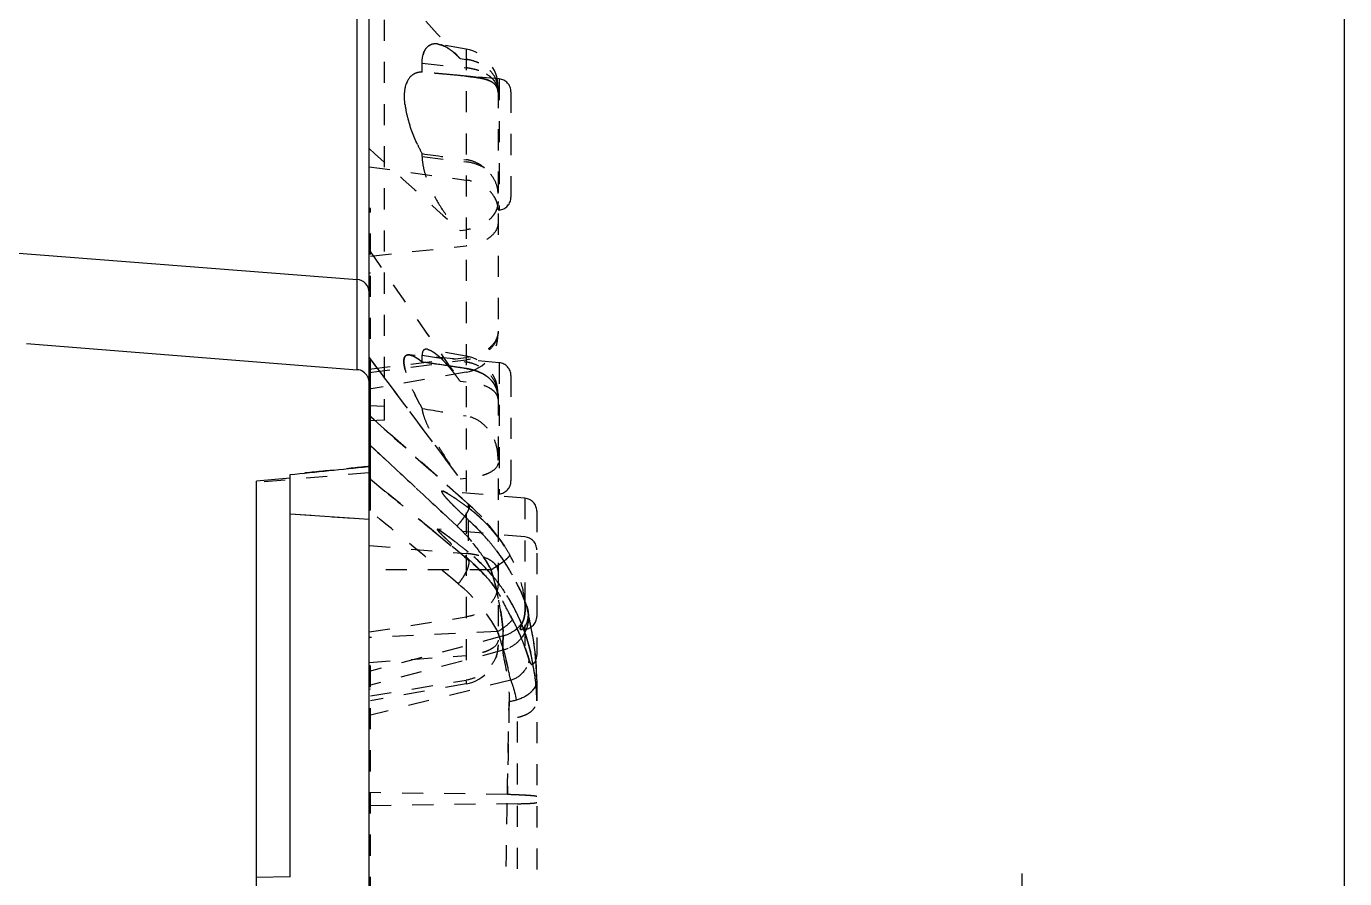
# Model space of a CAD drawing. Header units: millimetres. Extents: x 1937 to 4271, y -9032 to 1737.
# Drawn here: x 3040.4 to 3142.6, y -2561.4 to -2495.3 of the extents above; entities that cross this region are included whole.
import ezdxf

# ---------------------------------------------------------------- set-up
doc = ezdxf.new("R2010")
doc.units = ezdxf.units.MM
doc.header["$LTSCALE"] = 16.335
doc.linetypes.add('CENTER', pattern=[0.6, 0.375, -0.075, 0.075, -0.075])
doc.linetypes.add('HIDDEN', pattern=[0.2, 0.1, -0.1])
doc.layers.get('0').update_dxf_attribs({"linetype": 'CONTINUOUS'})
doc.layers.add('DEFAULT_2', color=8, linetype='HIDDEN')

msp = doc.modelspace()

# ---------------------------------------------------------------- linework, layer by layer
at = {"color": 7, "linetype": 'Continuous'}
for p, q in [((3142.581, -2631.503), (3142.581, -2201.503)), ((3066.939, -2572.663), (3066.939, -2272.794)), ((3066.013, -2521.959), (3066.013, -2281.056)), ((3039.105, -2512.877), (3066.013, -2514.97)), ((3040.365, -2519.941), (3066.013, -2521.959)), ((3067.039, -2522.842), (3066.939, -2522.842)), ((3067.039, -2532.842), (3067.039, -2522.842)), ((3060.809, -2530.364), (3058.196, -2530.599)), ((3058.196, -2568.336), (3058.196, -2530.599)), ((3060.809, -2561.267), (3060.809, -2530.088)), ((3067.039, -2532.842), (3066.939, -2532.842)), ((3060.809, -2533.134), (3066.939, -2533.546)), ((3060.809, -2561.267), (3058.196, -2561.312))]:
    msp.add_line(p, q, dxfattribs=at)
at = {"color": 1, "linetype": 'CENTER', "ltscale": 0.310989}
msp.add_line((3117.581, -2572.003), (3117.581, -2561.003), dxfattribs=at)
at = {"color": 7, "linetype": 'Continuous'}
for centre, radius, start, end in [((3065.934, -2522.961), 1.005, 28.5, 85.5), ((2802.009, 5.795), 2549.054, 275.827142, 275.963582)]:
    msp.add_arc(centre, radius, start, end, dxfattribs=at)
msp.add_open_spline([(3066.939, -2515.96), (3066.939, -2515.719), (3066.744, -2515.215), (3066.256, -2514.989), (3066.013, -2514.97)], degree=3, knots=[0, 0, 0, 0, 0.4980187, 1, 1, 1, 1], dxfattribs=at)
at = {"layer": 'DEFAULT_2', "color": 8, "linetype": 'HIDDEN'}
for p, q in [((3068.145, -2525.87), (3068.145, -2277.175)), ((3074.46, -2497.108), (3072.297, -2496.726)), ((3074.46, -2497.108), (3074.46, -2546.308)), ((3071.05, -2498.903), (3071.05, -2498.201)), ((3071.05, -2498.201), (3074.46, -2498.564)), ((3073.988, -2497.844), (3074.46, -2497.909)), ((3077.026, -2499.424), (3071.05, -2498.903)), ((3076.939, -2500.063), (3076.939, -2519.2)), ((3077.026, -2499.424), (3077.026, -2509.583)), ((3077.939, -2500.421), (3077.939, -2508.586)), ((3071.05, -2505.439), (3071.05, -2505.214)), ((3066.939, -2506.227), (3074.46, -2507.264)), ((3071.05, -2505.439), (3074.46, -2505.855)), ((3067.039, -2509.473), (3066.939, -2509.473)), ((3067.039, -2522.842), (3067.039, -2509.473)), ((3077.026, -2509.583), (3076.939, -2509.591)), ((3073.988, -2511.173), (3074.46, -2511.112)), ((3067.039, -2513.158), (3074.46, -2512.365)), ((3067.039, -2514.473), (3066.939, -2514.473)), ((3067.039, -2519.473), (3066.939, -2519.473)), ((3074.46, -2520.91), (3071.458, -2520.381)), ((3066.939, -2521.921), (3074.46, -2521.008)), ((3066.939, -2521.021), (3067.496, -2521.765)), ((3066.939, -2522.182), (3074.46, -2521.2)), ((3077.026, -2521.424), (3070.038, -2520.812)), ((3071.05, -2521.37), (3071.05, -2520.84)), ((3071.05, -2520.84), (3074.46, -2521.366)), ((3072.747, -2521.616), (3072.18, -2521.533)), ((3073.065, -2521.663), (3072.747, -2521.616)), ((3077.026, -2521.424), (3077.026, -2531.583)), ((3074.46, -2522.154), (3066.939, -2523.481)), ((3067.496, -2521.765), (3067.812, -2522.187)), ((3067.812, -2522.187), (3068.119, -2522.597)), ((3074.32, -2521.85), (3074.46, -2521.871)), ((3077.939, -2522.421), (3077.939, -2530.586)), ((3073.988, -2522.853), (3074.46, -2522.891)), ((3066.939, -2524.727), (3068.145, -2524.791)), ((3076.939, -2523.868), (3076.939, -2543.354)), ((3074.674, -2532.401), (3066.939, -2525.488)), ((3066.939, -2525.505), (3067.039, -2525.594)), ((3067.039, -2525.594), (3068.1, -2526.543)), ((3068.145, -2525.87), (3066.939, -2525.933)), ((3067.039, -2527.845), (3066.939, -2527.752)), ((3067.039, -2527.842), (3066.939, -2527.842)), ((3067.788, -2528.539), (3067.039, -2527.845)), ((3068.237, -2528.955), (3067.788, -2528.539)), ((3064.227, -2529.737), (3063.556, -2529.806)), ((3066.939, -2529.455), (3066.846, -2529.465)), ((3066.847, -2529.465), (3066.939, -2529.455)), ((3066.939, -2529.953), (3058.196, -2530.718)), ((3066.939, -2530.356), (3067.039, -2530.439)), ((3067.039, -2530.439), (3068.159, -2531.364)), ((3073.988, -2530.414), (3074.46, -2530.381)), ((3068.159, -2531.364), (3068.219, -2531.413)), ((3079.026, -2531.924), (3072.614, -2531.363)), ((3077.026, -2531.583), (3076.939, -2531.591)), ((3079.026, -2531.924), (3079.026, -2543.49)), ((3073.063, -2533.439), (3071.787, -2532.249)), ((3074.628, -2532.377), (3074.674, -2532.401)), ((3074.628, -2532.377), (3074.628, -2532.663)), ((3079.939, -2532.921), (3079.939, -2544.086)), ((3060.809, -2533.134), (3066.939, -2533.546)), ((3073.755, -2534.084), (3073.063, -2533.439)), ((3074.628, -2533.587), (3074.628, -2536.1)), ((3071.888, -2534.441), (3072.039, -2534.565)), ((3072.039, -2534.565), (3074.334, -2536.457)), ((3079.026, -2534.924), (3072.233, -2534.329)), ((3066.939, -2535.597), (3074.46, -2536.208)), ((3077.155, -2535.224), (3077.442, -2535.642)), ((3074.334, -2536.457), (3074.628, -2536.7)), ((3074.628, -2536.625), (3074.628, -2536.7)), ((3076.391, -2537.465), (3066.939, -2537.465)), ((3066.939, -2542.288), (3074.46, -2541.125)), ((3079.156, -2540.254), (3079.159, -2540.293)), ((3079.159, -2540.293), (3079.291, -2540.928)), ((3079.279, -2540.94), (3079.383, -2541.414)), ((3079.291, -2540.928), (3079.281, -2540.812)), ((3079.287, -2540.887), (3079.291, -2540.929)), ((3079.288, -2540.897), (3079.288, -2540.897)), ((3079.288, -2540.897), (3079.291, -2540.931)), ((3079.292, -2540.918), (3079.288, -2540.897)), ((3079.497, -2541.93), (3079.326, -2541.099)), ((3079.026, -2542.083), (3078.726, -2542.11)), ((3079.609, -2542.517), (3079.484, -2541.867)), ((3076.911, -2542.257), (3066.939, -2542.721)), ((3077.342, -2542.599), (3066.939, -2545.344)), ((3079.726, -2543.224), (3079.596, -2542.444)), ((3077.302, -2543.71), (3066.939, -2546.444)), ((3066.939, -2544.648), (3074.46, -2544.114)), ((3067.039, -2544.89), (3066.939, -2544.909)), ((3067.039, -2631.503), (3067.039, -2544.89)), ((3079.633, -2544.804), (3079.627, -2544.813)), ((3077.916, -2546.027), (3066.939, -2548.757)), ((3067.039, -2547.237), (3074.46, -2546.028)), ((3079.939, -2546.001), (3079.939, -2601.364)), ((3067.039, -2546.732), (3066.939, -2546.753)), ((3074.46, -2546.308), (3067.039, -2547.617)), ((3078.457, -2586.791), (3078.457, -2548.896)), ((3077.659, -2554.891), (3066.939, -2554.741)), ((3078.457, -2555.603), (3066.939, -2555.764))]:
    msp.add_line(p, q, dxfattribs=at)
for points in [[(3077.151, -2535.206), (3075.669, -2533.372), (3074.674, -2532.401)], [(3077.442, -2535.642), (3077.099, -2535.132), (3075.607, -2533.307)], [(3079.333, -2541.135), (3079.295, -2540.936), (3079.291, -2540.91)], [(3079.909, -2544.975), (3079.832, -2544.046), (3079.714, -2543.143)], [(3079.939, -2546.001), (3079.904, -2544.884), (3079.822, -2543.959)]]:
    msp.add_lwpolyline(points, dxfattribs=at)
for centre, radius, start, end in [((6599.173, 731.901), 4781.023, 222.370452, 222.495652), ((6599.153, 731.882), 4780.995, 222.370449, 222.49565), ((3071.572, -2499.379), 2.768, 59.2658, 63.3234), ((3073.939, -2500.062), 3, 0, 80), ((3070.74, -2500.612), 4.257, 50.19166, 52.75388), ((3069.485, -2501.968), 6.106, 42.48223, 44.14854), ((3051.382, -2734.365), 236.283, 84.39481, 84.99821), ((3051.647, -2731.408), 233.313, 84.81137, 84.99976), ((3051.254, -2735.706), 237.629, 84.39584, 84.81085), ((3073.96, -2503.261), 4.724, 82.20488, 83.92448), ((3073.961, -2508.002), 8.791, 80.8735, 81.63318), ((3076.086, -2500.443), 0.848, 25.26388, 37.96855), ((3076.059, -2500.454), 0.877, 15.44013, 25.20905), ((3076.939, -2500.42), 1, 0, 85), ((5291.14, -41.957), 3318.553, 227.914999, 228.078777), ((3084.21, -2498.125), 14.948, 205.25884, 208.31127), ((3107.934, -2248.701), 259.152, 261.81751, 262.57854), ((3074.853, -2509.659), 2.101, 24.99121, 32.32192), ((3076.939, -2508.587), 1, 275, 0), ((7653.138, 659.745), 5576.517, 214.672949, 214.800055), ((7653.111, 659.727), 5576.485, 214.672945, 214.800053), ((3073.939, -2519.2), 3, 280, 0), ((3071.343, -2521.03), 0.659, 75.95131, 79.95256), ((6770.52, 251), 4626.08, 216.813777, 216.95923), ((3068.26, -2524.68), 4.328, 53.25365, 54.24068), ((3067.667, -2525.461), 5.309, 50.4131, 52.80761), ((3013.894, -2922.418), 405.1, 81.60102, 81.88901), ((3014.289, -2919.673), 402.327, 81.72684, 81.88952), ((3068.18, -2525.617), 6.277, 45.76644, 48.06813), ((3065.758, -2527.997), 9.673, 41.61024, 43.16101), ((3065.034, -2528.645), 10.645, 41.02437, 41.62596), ((3064.142, -2529.415), 11.823, 39.11863, 41.00273), ((3012.631, -2930.996), 413.77, 81.40621, 81.60154), ((3012.673, -2930.715), 413.486, 81.42575, 81.60159), ((3073.939, -2523.864), 3, 0, 80), ((3073.951, -2524.664), 3.337, 78.58257, 81.21996), ((3076.939, -2522.42), 1, 0, 85), ((3065.934, -2522.961), 1.005, 360, 28.5), ((6901.363, 349.288), 4789.727, 216.840722, 216.957657), ((3063.033, -2530.322), 13.256, 38.09353, 39.13599), ((3062.078, -2531.069), 14.469, 36.64941, 38.09909), ((3060.922, -2531.928), 15.909, 34.78202, 36.64692), ((3073.73, -2526.711), 4.895, 78.5286, 81.4168), ((3074.086, -2525.459), 3.591, 66.4558, 71.01938), ((3074.934, -2524.136), 2.003, 27.74505, 39.42277), ((3074.962, -2524.119), 1.971, 18.45376, 27.67406), ((3074.679, -2524.179), 2.26, 359.96684, 8.04913), ((3074.672, -2523.954), 2.268, 0.00194, 2.18532), ((3159.6, -2016.173), 516.436, 260.12704, 260.51084), ((1999.278, -3684.784), 1574.361, 47.059847, 47.236073), ((3076.939, -2530.587), 1, 275, 0), ((3062.833, -2547.659), 19.067, 55.13754, 55.93798), ((3078.939, -2532.92), 1, 0, 85), ((3046.517, -2570.319), 46.992, 53.2573, 53.40905), ((3046.53, -2570.302), 46.97, 53.2573, 53.40888), ((3064.148, -2544.222), 15.816, 34.67459, 48.49802), ((3067.468, -2542.23), 11.949, 44.5313, 53.18719), ((3106.652, -2498.772), 47.303, 226.43246, 226.58864), ((3114.593, -2490.341), 58.885, 226.61357, 227.25875), ((3062.063, -2547.213), 18.535, 40.25328, 47.31991), ((3067.06, -2542.624), 12.517, 37.79993, 44.50661), ((3064.209, -2544.314), 13.992, 43.43411, 46.97971), ((3064.171, -2544.205), 15.788, 34.67339, 35.99256), ((3066.985, -2542.684), 12.613, 36.26186, 37.80694), ((3078.939, -2535.92), 1, 0, 85), ((3044.651, -2572.714), 47.314, 52.34038, 52.79492), ((3062.724, -2546.64), 17.661, 36.78893, 40.21633), ((3164.39, -2434.772), 135.761, 228.45628, 228.61055), ((3073.964, -2542.32), 6.132, 83.93996, 85.35731), ((3073.977, -2542.197), 6.008, 81.96823, 83.94389), ((3066.228, -2546.599), 13.447, 41.91352, 51.33704), ((3066.25, -2546.576), 13.414, 40.27069, 51.35072), ((3063.645, -2549.09), 16.614, 44.75142, 48.61689), ((3063.689, -2549.041), 16.548, 40.93917, 48.61876), ((3065.265, -2548.023), 14.693, 41.96493, 50.41092), ((3065.035, -2543.661), 12.937, 28.61626, 32.40753), ((3062.823, -2546.566), 17.537, 36.27118, 36.78806), ((3063.148, -2546.332), 17.136, 33.27608, 36.28258), ((3063.273, -2546.243), 16.983, 29.44348, 33.25572), ((3065.283, -2548.003), 14.666, 41.95761, 46.22393), ((3063.819, -2548.918), 16.369, 40.91233, 44.75255), ((3066.167, -2546.652), 13.527, 40.28997, 41.91098), ((3070.032, -2526.572), 12.614, 300.27541, 302.18993), ((3058.176, -2543.236), 19.107, 16.80459, 17.57715), ((3057.543, -2543.427), 19.769, 15.78555, 16.80379), ((3066.014, -2546.782), 13.727, 33.20451, 40.28916), ((3056.45, -2543.733), 20.904, 14.15728, 15.77805), ((3071.056, -2528.198), 10.693, 302.18794, 303.40573), ((3063.938, -2545.874), 16.223, 21.5523, 29.4653), ((3065.819, -2548.316), 12.639, 28.64189, 50.52374), ((3069.368, -2543.767), 8.815, 31.3199, 34.63183), ((3054.364, -2544.25), 23.052, 11.66631, 14.13616), ((3065.962, -2546.823), 13.795, 37.1083, 37.63191), ((3067.934, -2544.655), 10.502, 30.93795, 31.39225), ((3053.434, -2544.446), 24.003, 11.42813, 11.67523), ((3053.513, -2544.446), 23.925, 7.21817, 11.4657), ((3065.637, -2547.021), 14.174, 25.60191, 33.14804), ((3065.732, -2546.971), 14.067, 24.53402, 33.17889), ((3062.662, -2546.367), 17.59, 20.3353, 21.51848), ((3062.696, -2546.354), 17.554, 20.33414, 21.51969), ((3065.477, -2547.088), 14.348, 24.08028, 24.53624), ((3075.713, -2540.479), 3.324, 352.85952, 355.31782), ((3078.939, -2541.087), 1, 275, 0), ((3076.656, -2541.14), 2.643, 7.09472, 18.69106), ((3077.52, -2540.972), 1.767, 348.55905, 355.10467), ((3077.305, -2540.972), 1.983, 4.63591, 8.31448), ((3076.629, -2541.144), 2.67, 4.64594, 7.11585), ((3077.368, -2540.967), 1.92, 1.08064, 4.63369), ((3077.441, -2540.966), 1.847, 355.11522, 1.44988), ((3076.66, -2541.142), 2.639, 355.16505, 4.63975), ((3063.08, -2549.394), 17.009, 28.04267, 28.32945), ((3063.1, -2549.387), 16.988, 24.91065, 28.05109), ((3076.712, -2540.153), 2.525, 306.57651, 324.35317), ((3065.124, -2547.243), 14.733, 21.05045, 24.06967), ((3065.189, -2547.218), 14.664, 20.62996, 24.07575), ((3076.748, -2540.177), 2.482, 324.36271, 328.67023), ((3078.592, -2541.707), 0.43, 300.68362, 304.32563), ((3065.443, -2547.124), 14.392, 19.30499, 20.63366), ((3035.091, -2551.102), 45.34, 11.73777, 12.33767), ((3051.052, -2547.766), 29.034, 10.61383, 11.70115), ((3053.89, -2550.186), 24.349, 18.77905, 19.00474), ((3052.545, -2550.638), 25.767, 16.13398, 18.76647), ((3063.848, -2549.038), 16.162, 23.87898, 24.90679), ((3076.67, -2541.144), 2.628, 331.46338, 333.39776), ((3065.507, -2547.097), 14.323, 16.41634, 19.28827), ((3065.434, -2547.119), 14.399, 15.46572, 16.41996), ((3073.939, -2543.354), 3, 280, 0), ((3065.489, -2547.103), 14.342, 13.72425, 15.46403), ((3065.941, -2546.996), 13.878, 12.47731, 13.73701), ((3066.841, -2546.799), 12.957, 11.33153, 12.4828), ((3078.939, -2544.087), 1, 313.67939, 0), ((3077.557, -2544.148), 1.828, 343.38162, 349.44807), ((3069.572, -2546.264), 10.174, 9.9123, 11.4013), ((3073.112, -2545.648), 6.58, 8.83771, 9.9401), ((3067.629, -2547.49), 12.301, 9.62283, 12.61363), ((3067.732, -2547.47), 12.197, 9.83384, 12.62524), ((3067.111, -2547.576), 12.826, 3.66306, 9.83111), ((3067.349, -2547.538), 12.586, 8.49872, 9.62656), ((3066.915, -2547.595), 13.023, 4.91125, 6.58846), ((3066.739, -2547.611), 13.2, 3.43698, 4.91209), ((3066.526, -2547.623), 13.413, 359.98901, 3.70262), ((3066.656, -2547.616), 13.282, 3.07945, 3.43822), ((3066.446, -2547.625), 13.493, 359.99773, 3.07081), ((-3527.483, -2451.302), 6605.955, 358.9398679, 359.1014971), ((-3473.463, -2452.226), 6551.926, 358.9392014, 359.1021635)]:
    msp.add_arc(centre, radius, start, end, dxfattribs=at)
for points, knots in [([(3071.05, -2498.201), (3071.05, -2497.957), (3071.092, -2497.524), (3071.355, -2496.977), (3071.806, -2496.695), (3072.138, -2496.698), (3072.297, -2496.726)], [0, 0, 0, 0, 0.3257798, 0.5754395, 0.7838788, 1, 1, 1, 1]), ([(3072.297, -2496.726), (3072.138, -2496.698), (3071.806, -2496.695), (3071.355, -2496.977), (3071.092, -2497.524), (3071.05, -2497.957), (3071.05, -2498.201)], [0, 0, 0, 0, 0.2161265, 0.4245658, 0.674223, 1, 1, 1, 1]), ([(3072.297, -2496.726), (3072.318, -2496.73), (3072.404, -2496.747), (3072.489, -2496.772), (3072.552, -2496.794)], [0, 0, 0, 0, 0.2424004, 1, 1, 1, 1]), ([(3073.867, -2497.715), (3073.624, -2497.466), (3073.151, -2497.052), (3072.57, -2496.774), (3072.297, -2496.726)], [0, 0, 0, 0, 0.5562475, 1, 1, 1, 1]), ([(3072.552, -2496.794), (3072.574, -2496.801), (3072.663, -2496.834), (3072.751, -2496.874), (3072.815, -2496.906)], [0, 0, 0, 0, 0.2422923, 1, 1, 1, 1]), ([(3072.987, -2497), (3073.015, -2497.016), (3073.128, -2497.086), (3073.236, -2497.162), (3073.316, -2497.223)], [0, 0, 0, 0, 0.241529, 1, 1, 1, 1]), ([(3073.465, -2497.342), (3073.499, -2497.37), (3073.638, -2497.489), (3073.77, -2497.615), (3073.866, -2497.715)], [0, 0, 0, 0, 0.2414122, 1, 1, 1, 1]), ([(3076.939, -2500.219), (3076.939, -2499.945), (3076.805, -2499.372), (3076.254, -2498.653), (3075.44, -2498.134), (3074.796, -2497.956), (3074.46, -2497.909)], [0, 0, 0, 0, 0.2239692, 0.4628051, 0.7227744, 1, 1, 1, 1]), ([(3075.439, -2498.188), (3075.363, -2498.153), (3075.048, -2498.026), (3074.714, -2497.944), (3074.46, -2497.909)], [0, 0, 0, 0, 0.2461656, 1, 1, 1, 1]), ([(3071.05, -2498.903), (3070.88, -2498.896), (3070.533, -2498.94), (3070.08, -2499.257), (3069.786, -2499.806), (3069.661, -2500.54), (3069.701, -2501.428), (3069.974, -2502.795), (3070.371, -2503.824), (3070.691, -2504.503)], [0, 0, 0, 0, 0.0783511, 0.1558321, 0.2456633, 0.3580351, 0.4954633, 0.6535287, 1, 1, 1, 1]), ([(3070.691, -2504.503), (3070.371, -2503.824), (3069.974, -2502.796), (3069.701, -2501.428), (3069.661, -2500.54), (3069.786, -2499.807), (3070.08, -2499.257), (3070.533, -2498.94), (3070.88, -2498.896), (3071.05, -2498.903)], [0, 0, 0, 0, 0.3464402, 0.5045015, 0.6419348, 0.7543162, 0.8441587, 0.921649, 1, 1, 1, 1]), ([(3076.939, -2500.347), (3076.939, -2500.132), (3076.788, -2499.662), (3076.222, -2499.119), (3075.417, -2498.731), (3074.792, -2498.599), (3074.46, -2498.564)], [0, 0, 0, 0, 0.1957784, 0.4244473, 0.695884, 1, 1, 1, 1]), ([(3074.46, -2499.212), (3074.724, -2499.238), (3075.218, -2499.292), (3075.708, -2499.381), (3075.931, -2499.444)], [0, 0, 0, 0, 0.5346698, 1, 1, 1, 1]), ([(3075.24, -2499.304), (3075.178, -2499.295), (3074.918, -2499.259), (3074.658, -2499.232), (3074.46, -2499.212)], [0, 0, 0, 0, 0.2407176, 1, 1, 1, 1]), ([(3075.439, -2498.779), (3075.373, -2498.756), (3075.099, -2498.669), (3074.816, -2498.61), (3074.601, -2498.581)], [0, 0, 0, 0, 0.2433884, 1, 1, 1, 1]), ([(3076.758, -2499.728), (3076.728, -2499.677), (3076.584, -2499.469), (3076.394, -2499.296), (3076.237, -2499.183)], [0, 0, 0, 0, 0.2341159, 1, 1, 1, 1]), ([(3075.93, -2499.444), (3075.885, -2499.431), (3075.696, -2499.382), (3075.503, -2499.346), (3075.355, -2499.322)], [0, 0, 0, 0, 0.2358483, 1, 1, 1, 1]), ([(3076.196, -2499.534), (3076.175, -2499.525), (3076.087, -2499.492), (3075.998, -2499.464), (3075.93, -2499.444)], [0, 0, 0, 0, 0.24145, 1, 1, 1, 1]), ([(3075.931, -2499.444), (3076.119, -2499.498), (3076.461, -2499.622), (3076.738, -2499.877), (3076.82, -2500.019)], [0, 0, 0, 0, 0.5445074, 1, 1, 1, 1]), ([(3076.471, -2499.672), (3076.45, -2499.658), (3076.362, -2499.606), (3076.268, -2499.563), (3076.196, -2499.534)], [0, 0, 0, 0, 0.2399812, 1, 1, 1, 1]), ([(3076.753, -2499.92), (3076.734, -2499.896), (3076.652, -2499.801), (3076.552, -2499.722), (3076.471, -2499.672)], [0, 0, 0, 0, 0.2413759, 1, 1, 1, 1]), ([(3076.939, -2500.219), (3076.939, -2500.151), (3076.924, -2499.876), (3076.846, -2499.605), (3076.758, -2499.417)], [0, 0, 0, 0, 0.2470851, 1, 1, 1, 1]), ([(3076.939, -2500.347), (3076.939, -2500.295), (3076.923, -2500.078), (3076.843, -2499.868), (3076.758, -2499.728)], [0, 0, 0, 0, 0.2427479, 1, 1, 1, 1]), ([(3076.939, -2500.486), (3076.939, -2500.443), (3076.93, -2500.282), (3076.88, -2500.122), (3076.82, -2500.018)], [0, 0, 0, 0, 0.2622285, 1, 1, 1, 1]), ([(3076.904, -2500.221), (3076.922, -2500.285), (3076.936, -2500.374), (3076.939, -2500.463), (3076.939, -2500.486)], [0, 0, 0, 0, 0.7422085, 1, 1, 1, 1]), ([(3071.05, -2505.439), (3071.05, -2505.682), (3071.113, -2506.203), (3071.408, -2507.287), (3072.009, -2508.62), (3072.911, -2510.03), (3073.62, -2510.842), (3073.988, -2511.173)], [0, 0, 0, 0, 0.1106125, 0.2379812, 0.511548, 0.7740019, 1, 1, 1, 1]), ([(3075.886, -2506.319), (3075.684, -2506.154), (3075.236, -2505.868), (3074.723, -2505.716), (3074.46, -2505.682)], [0, 0, 0, 0, 0.4954662, 1, 1, 1, 1]), ([(3075.886, -2506.319), (3075.783, -2506.258), (3075.335, -2506.029), (3074.839, -2505.901), (3074.46, -2505.855)], [0, 0, 0, 0, 0.2384804, 1, 1, 1, 1]), ([(3076.939, -2508.294), (3076.939, -2508.13), (3076.877, -2507.681), (3076.543, -2506.975), (3076.132, -2506.52), (3075.886, -2506.319)], [0, 0, 0, 0, 0.2139485, 0.5848379, 1, 1, 1, 1]), ([(3076.939, -2509.574), (3076.939, -2509.299), (3076.805, -2508.727), (3076.254, -2508.008), (3075.44, -2507.488), (3074.796, -2507.31), (3074.46, -2507.264)], [0, 0, 0, 0, 0.2239692, 0.4628051, 0.7227744, 1, 1, 1, 1]), ([(3076.939, -2508.925), (3076.939, -2509.185), (3076.802, -2509.734), (3076.247, -2510.413), (3075.434, -2510.901), (3074.795, -2511.068), (3074.46, -2511.112)], [0, 0, 0, 0, 0.2180071, 0.4545221, 0.7168722, 1, 1, 1, 1]), ([(3076.939, -2509.574), (3076.939, -2509.505), (3076.924, -2509.23), (3076.846, -2508.959), (3076.758, -2508.771)], [0, 0, 0, 0, 0.2470851, 1, 1, 1, 1]), ([(3076.939, -2508.925), (3076.939, -2508.989), (3076.924, -2509.251), (3076.845, -2509.507), (3076.758, -2509.684)], [0, 0, 0, 0, 0.2463246, 1, 1, 1, 1]), ([(3076.758, -2509.684), (3076.737, -2509.727), (3076.645, -2509.898), (3076.527, -2510.056), (3076.428, -2510.165)], [0, 0, 0, 0, 0.2441418, 1, 1, 1, 1]), ([(3076.939, -2510.572), (3076.939, -2510.788), (3076.788, -2511.261), (3076.223, -2511.807), (3075.418, -2512.197), (3074.792, -2512.329), (3074.46, -2512.365)], [0, 0, 0, 0, 0.1962995, 0.4251375, 0.6963583, 1, 1, 1, 1]), ([(3076.939, -2518.976), (3076.939, -2519.219), (3076.797, -2519.737), (3076.238, -2520.365), (3075.427, -2520.815), (3074.794, -2520.968), (3074.46, -2521.008)], [0, 0, 0, 0, 0.2100178, 0.4435647, 0.7091472, 1, 1, 1, 1]), ([(3076.939, -2519.013), (3076.939, -2519.273), (3076.802, -2519.822), (3076.247, -2520.501), (3075.434, -2520.989), (3074.795, -2521.156), (3074.46, -2521.2)], [0, 0, 0, 0, 0.2180071, 0.4545221, 0.7168722, 1, 1, 1, 1]), ([(3076.939, -2518.976), (3076.939, -2519.036), (3076.923, -2519.28), (3076.844, -2519.519), (3076.758, -2519.682)], [0, 0, 0, 0, 0.245186, 1, 1, 1, 1]), ([(3076.939, -2519.013), (3076.939, -2519.078), (3076.924, -2519.339), (3076.845, -2519.596), (3076.758, -2519.773)], [0, 0, 0, 0, 0.2463246, 1, 1, 1, 1]), ([(3071.458, -2520.381), (3071.402, -2520.371), (3071.291, -2520.365), (3071.14, -2520.453), (3071.06, -2520.628), (3071.05, -2520.763), (3071.05, -2520.84)], [0, 0, 0, 0, 0.2364499, 0.4434399, 0.6822671, 1, 1, 1, 1]), ([(3073.464, -2522.142), (3073.284, -2521.913), (3072.934, -2521.494), (3072.405, -2520.956), (3071.93, -2520.576), (3071.605, -2520.406), (3071.458, -2520.381)], [0, 0, 0, 0, 0.3230812, 0.605191, 0.8345108, 1, 1, 1, 1]), ([(3071.632, -2520.434), (3071.647, -2520.439), (3071.706, -2520.465), (3071.763, -2520.496), (3071.806, -2520.52)], [0, 0, 0, 0, 0.2357192, 1, 1, 1, 1]), ([(3071.806, -2520.52), (3071.82, -2520.528), (3071.88, -2520.563), (3071.937, -2520.601), (3071.98, -2520.631)], [0, 0, 0, 0, 0.2388363, 1, 1, 1, 1]), ([(3071.98, -2520.631), (3071.995, -2520.641), (3072.055, -2520.684), (3072.114, -2520.729), (3072.158, -2520.764)], [0, 0, 0, 0, 0.2409026, 1, 1, 1, 1]), ([(3070.038, -2520.812), (3069.956, -2520.805), (3069.769, -2520.834), (3069.655, -2521.056), (3069.63, -2521.267), (3069.641, -2521.574), (3069.74, -2522.04), (3069.95, -2522.674), (3070.251, -2523.392), (3070.623, -2524.166), (3070.902, -2524.693), (3071.05, -2524.961)], [0, 0, 0, 0, 0.0528223, 0.1079104, 0.144739, 0.1896434, 0.3042696, 0.448965, 0.6177256, 0.8035798, 1, 1, 1, 1]), ([(3071.05, -2524.961), (3070.902, -2524.692), (3070.622, -2524.166), (3070.251, -2523.392), (3069.95, -2522.674), (3069.74, -2522.04), (3069.64, -2521.574), (3069.63, -2521.267), (3069.655, -2521.056), (3069.769, -2520.834), (3069.956, -2520.805), (3070.038, -2520.812)], [0, 0, 0, 0, 0.196484, 0.3823144, 0.5510044, 0.69575, 0.8103825, 0.8552478, 0.8921582, 0.9471911, 1, 1, 1, 1]), ([(3070.038, -2520.812), (3070.156, -2520.822), (3070.424, -2520.924), (3070.659, -2521.074), (3070.789, -2521.168)], [0, 0, 0, 0, 0.4246954, 1, 1, 1, 1]), ([(3070.339, -2520.899), (3070.312, -2520.887), (3070.215, -2520.847), (3070.113, -2520.819), (3070.038, -2520.812)], [0, 0, 0, 0, 0.2801433, 1, 1, 1, 1]), ([(3070.876, -2521.233), (3070.829, -2521.197), (3070.658, -2521.073), (3070.477, -2520.961), (3070.339, -2520.899)], [0, 0, 0, 0, 0.2802092, 1, 1, 1, 1]), ([(3070.849, -2521.212), (3070.866, -2521.225), (3070.934, -2521.276), (3071, -2521.329), (3071.05, -2521.37)], [0, 0, 0, 0, 0.2423131, 1, 1, 1, 1]), ([(3072.158, -2520.764), (3072.176, -2520.778), (3072.249, -2520.838), (3072.321, -2520.899), (3072.374, -2520.947)], [0, 0, 0, 0, 0.2411674, 1, 1, 1, 1]), ([(3072.558, -2521.119), (3072.58, -2521.14), (3072.666, -2521.226), (3072.751, -2521.313), (3072.814, -2521.38)], [0, 0, 0, 0, 0.2430011, 1, 1, 1, 1]), ([(3076.939, -2523.954), (3076.939, -2523.648), (3076.811, -2523.021), (3076.268, -2522.214), (3075.453, -2521.624), (3074.799, -2521.419), (3074.46, -2521.366)], [0, 0, 0, 0, 0.2361726, 0.4800365, 0.7352349, 1, 1, 1, 1]), ([(3074.46, -2521.871), (3074.594, -2521.891), (3075.099, -2521.989), (3075.593, -2522.172), (3075.914, -2522.373)], [0, 0, 0, 0, 0.2636788, 1, 1, 1, 1]), ([(3075.254, -2522.063), (3075.21, -2522.048), (3075.029, -2521.989), (3074.844, -2521.943), (3074.703, -2521.914)], [0, 0, 0, 0, 0.2455429, 1, 1, 1, 1]), ([(3075.947, -2522.394), (3075.914, -2522.372), (3075.777, -2522.288), (3075.632, -2522.215), (3075.521, -2522.167)], [0, 0, 0, 0, 0.2450764, 1, 1, 1, 1]), ([(3075.914, -2522.373), (3075.965, -2522.405), (3076.163, -2522.538), (3076.341, -2522.699), (3076.456, -2522.834)], [0, 0, 0, 0, 0.2559779, 1, 1, 1, 1]), ([(3076.939, -2524.252), (3076.939, -2524.171), (3076.904, -2523.999), (3076.759, -2523.761), (3076.531, -2523.543), (3076.101, -2523.267), (3075.401, -2523.016), (3074.79, -2522.918), (3074.46, -2522.891)], [0, 0, 0, 0, 0.080459, 0.1693521, 0.2718863, 0.3902633, 0.6725298, 1, 1, 1, 1]), ([(3076.456, -2522.834), (3076.577, -2522.976), (3076.786, -2523.301), (3076.89, -2523.672), (3076.917, -2523.863)], [0, 0, 0, 0, 0.4928408, 1, 1, 1, 1]), ([(3076.937, -2523.867), (3076.93, -2523.66), (3076.88, -2523.381), (3076.785, -2523.12), (3076.758, -2523.055)], [0, 0, 0, 0, 0.7473681, 1, 1, 1, 1]), ([(3076.939, -2524.18), (3076.939, -2524.121), (3076.93, -2523.889), (3076.885, -2523.659), (3076.831, -2523.495)], [0, 0, 0, 0, 0.2560247, 1, 1, 1, 1]), ([(3071.05, -2524.961), (3071.053, -2525.111), (3071.137, -2525.47), (3071.354, -2526.051), (3071.674, -2526.735), (3072.21, -2527.741), (3072.971, -2528.987), (3073.642, -2529.953), (3073.988, -2530.414)], [0, 0, 0, 0, 0.0725712, 0.1747818, 0.298425, 0.4351414, 0.7227269, 1, 1, 1, 1]), ([(3076.107, -2526.503), (3075.897, -2526.258), (3075.399, -2525.828), (3074.778, -2525.595), (3074.46, -2525.542)], [0, 0, 0, 0, 0.5001861, 1, 1, 1, 1]), ([(3076.939, -2528.983), (3076.939, -2528.773), (3076.925, -2528.34), (3076.74, -2527.468), (3076.405, -2526.85), (3076.107, -2526.503)], [0, 0, 0, 0, 0.2364559, 0.4852653, 1, 1, 1, 1]), ([(3066.939, -2527.752), (3068.075, -2528.807), (3070.354, -2530.91), (3072.621, -2533.026), (3073.755, -2534.084)], [0, 0, 0, 0, 0.4999774, 1, 1, 1, 1]), ([(3076.939, -2529.191), (3076.939, -2529.54), (3076.426, -2529.908), (3075.858, -2530.126), (3075.263, -2530.293), (3074.789, -2530.357), (3074.46, -2530.381)], [0, 0, 0, 0, 0.3634652, 0.5018239, 0.6564165, 1, 1, 1, 1]), ([(3074.05, -2533.046), (3073.933, -2532.935), (3073.709, -2532.719), (3073.392, -2532.406), (3073.113, -2532.12), (3072.882, -2531.869), (3072.725, -2531.684), (3072.634, -2531.559), (3072.589, -2531.489), (3072.565, -2531.435), (3072.554, -2531.391), (3072.578, -2531.361), (3072.602, -2531.362), (3072.614, -2531.363)], [0, 0, 0, 0, 0.2095102, 0.4039693, 0.5789666, 0.7290157, 0.8478944, 0.8936734, 0.9296043, 0.9555264, 0.9721372, 0.9839308, 1, 1, 1, 1]), ([(3072.614, -2531.363), (3072.6, -2531.362), (3072.569, -2531.361), (3072.553, -2531.41), (3072.579, -2531.467), (3072.622, -2531.545), (3072.695, -2531.643), (3072.79, -2531.761), (3072.909, -2531.897), (3073.102, -2532.108), (3073.384, -2532.399), (3073.763, -2532.772), (3074.183, -2533.173), (3074.476, -2533.447), (3074.628, -2533.587)], [0, 0, 0, 0, 0.0136748, 0.0246024, 0.0431335, 0.0720385, 0.1114841, 0.1608537, 0.219179, 0.2854525, 0.4379495, 0.6113006, 0.8000187, 1, 1, 1, 1]), ([(3072.614, -2531.363), (3072.652, -2531.366), (3072.744, -2531.4), (3072.9, -2531.478), (3073.101, -2531.595), (3073.438, -2531.809), (3073.92, -2532.142), (3074.316, -2532.432), (3074.528, -2532.589)], [0, 0, 0, 0, 0.0494694, 0.1272429, 0.2300584, 0.3541595, 0.6528342, 1, 1, 1, 1]), ([(3072.886, -2531.473), (3072.865, -2531.461), (3072.794, -2531.425), (3072.721, -2531.39), (3072.668, -2531.374)], [0, 0, 0, 0, 0.3021135, 1, 1, 1, 1]), ([(3073.064, -2531.575), (3073.049, -2531.566), (3072.99, -2531.53), (3072.93, -2531.496), (3072.886, -2531.473)], [0, 0, 0, 0, 0.2687403, 1, 1, 1, 1]), ([(3074.529, -2532.589), (3074.459, -2532.538), (3074.196, -2532.343), (3073.93, -2532.152), (3073.732, -2532.014)], [0, 0, 0, 0, 0.2638763, 1, 1, 1, 1]), ([(3074.674, -2532.402), (3074.727, -2532.449), (3074.716, -2532.613), (3074.646, -2532.801), (3074.542, -2533.014), (3074.396, -2533.254), (3074.14, -2533.623), (3073.916, -2533.899), (3073.755, -2534.084)], [0, 0, 0, 0, 0.1081154, 0.2001731, 0.3189013, 0.4622613, 0.6268083, 1, 1, 1, 1]), ([(3074.581, -2532.931), (3074.56, -2532.973), (3074.459, -2533.158), (3074.342, -2533.334), (3074.246, -2533.468)], [0, 0, 0, 0, 0.2195235, 1, 1, 1, 1]), ([(3074.69, -2532.672), (3074.684, -2532.692), (3074.654, -2532.781), (3074.615, -2532.866), (3074.581, -2532.931)], [0, 0, 0, 0, 0.2186557, 1, 1, 1, 1]), ([(3074.628, -2532.663), (3074.834, -2532.817), (3075.684, -2533.497), (3076.44, -2534.295), (3076.95, -2534.952)], [0, 0, 0, 0, 0.2358391, 1, 1, 1, 1]), ([(3074.674, -2532.402), (3074.686, -2532.413), (3074.715, -2532.456), (3074.72, -2532.554), (3074.703, -2532.629), (3074.69, -2532.672)], [0, 0, 0, 0, 0.182775, 0.5242407, 1, 1, 1, 1]), ([(3074.246, -2533.468), (3074.209, -2533.518), (3074.053, -2533.729), (3073.887, -2533.933), (3073.755, -2534.084)], [0, 0, 0, 0, 0.2367548, 1, 1, 1, 1]), ([(3074.628, -2533.587), (3075.585, -2534.472), (3077.312, -2536.426), (3078.556, -2538.723), (3079.026, -2539.915)], [0, 0, 0, 0, 0.504205, 1, 1, 1, 1]), ([(3072.233, -2534.329), (3072.229, -2534.329), (3072.221, -2534.329), (3072.215, -2534.342), (3072.222, -2534.357), (3072.24, -2534.391), (3072.285, -2534.446), (3072.397, -2534.574), (3072.601, -2534.778), (3072.905, -2535.07), (3073.275, -2535.413), (3073.694, -2535.794), (3074.15, -2536.202), (3074.466, -2536.482), (3074.628, -2536.625)], [0, 0, 0, 0, 0.0035721, 0.0063207, 0.010873, 0.0180679, 0.0407284, 0.0741872, 0.1704678, 0.2988795, 0.4516142, 0.6223262, 0.8062872, 1, 1, 1, 1]), ([(3072.297, -2534.354), (3072.291, -2534.35), (3072.27, -2534.341), (3072.249, -2534.331), (3072.233, -2534.329)], [0, 0, 0, 0, 0.3308725, 1, 1, 1, 1]), ([(3072.234, -2534.33), (3072.247, -2534.331), (3072.281, -2534.345), (3072.375, -2534.394), (3072.54, -2534.503), (3072.785, -2534.675), (3073.085, -2534.897), (3073.429, -2535.157), (3073.95, -2535.561), (3074.353, -2535.879), (3074.628, -2536.1)], [0, 0, 0, 0, 0.0132902, 0.0360312, 0.108104, 0.2105263, 0.3373429, 0.4836926, 0.6449932, 1, 1, 1, 1]), ([(3072.563, -2534.52), (3072.535, -2534.501), (3072.449, -2534.443), (3072.361, -2534.386), (3072.297, -2534.354)], [0, 0, 0, 0, 0.3149741, 1, 1, 1, 1]), ([(3072.765, -2534.662), (3072.747, -2534.649), (3072.68, -2534.601), (3072.612, -2534.554), (3072.563, -2534.52)], [0, 0, 0, 0, 0.2683775, 1, 1, 1, 1]), ([(3073.26, -2535.03), (3073.216, -2534.996), (3073.052, -2534.872), (3072.887, -2534.75), (3072.765, -2534.662)], [0, 0, 0, 0, 0.2718582, 1, 1, 1, 1]), ([(3073.755, -2534.084), (3074.016, -2534.328), (3075.026, -2535.344), (3075.876, -2536.522), (3076.391, -2537.465)], [0, 0, 0, 0, 0.2494056, 1, 1, 1, 1]), ([(3075.957, -2536.728), (3075.841, -2536.546), (3075.362, -2535.831), (3074.813, -2535.162), (3074.369, -2534.694)], [0, 0, 0, 0, 0.2507531, 1, 1, 1, 1]), ([(3074.628, -2536.1), (3074.535, -2536.025), (3074.18, -2535.742), (3073.823, -2535.462), (3073.559, -2535.258)], [0, 0, 0, 0, 0.2631573, 1, 1, 1, 1]), ([(3073.854, -2538.56), (3074.005, -2538.372), (3074.269, -2538.005), (3074.528, -2537.535), (3074.653, -2537.191), (3074.704, -2536.954), (3074.691, -2536.769), (3074.628, -2536.7)], [0, 0, 0, 0, 0.3459766, 0.6461599, 0.7677156, 0.866767, 1, 1, 1, 1]), ([(3076.939, -2537.569), (3076.939, -2537.488), (3076.904, -2537.316), (3076.759, -2537.078), (3076.531, -2536.86), (3076.101, -2536.584), (3075.401, -2536.333), (3074.79, -2536.235), (3074.46, -2536.208)], [0, 0, 0, 0, 0.080459, 0.1693521, 0.2718863, 0.3902633, 0.6725298, 1, 1, 1, 1]), ([(3074.67, -2537.103), (3074.68, -2537.06), (3074.702, -2536.928), (3074.691, -2536.769), (3074.628, -2536.7)], [0, 0, 0, 0, 0.3228766, 1, 1, 1, 1]), ([(3075.439, -2536.373), (3075.389, -2536.359), (3075.184, -2536.308), (3074.975, -2536.27), (3074.817, -2536.248)], [0, 0, 0, 0, 0.2428561, 1, 1, 1, 1]), ([(3077.838, -2536.31), (3077.839, -2536.338), (3077.809, -2536.406), (3077.682, -2536.567), (3077.399, -2536.808), (3076.948, -2537.128), (3076.589, -2537.35), (3076.391, -2537.465)], [0, 0, 0, 0, 0.0443437, 0.1131988, 0.3280657, 0.6328617, 1, 1, 1, 1]), ([(3077.838, -2536.31), (3077.839, -2536.358), (3077.758, -2536.48), (3077.581, -2536.657), (3077.296, -2536.884), (3077.07, -2537.04), (3076.943, -2537.124)], [0, 0, 0, 0, 0.117847, 0.3278078, 0.6265451, 1, 1, 1, 1]), ([(3079.026, -2540.054), (3078.983, -2539.431), (3078.698, -2538.132), (3078.173, -2536.916), (3077.838, -2536.31)], [0, 0, 0, 0, 0.4742252, 1, 1, 1, 1]), ([(3073.854, -2538.56), (3074.052, -2538.314), (3074.313, -2537.942), (3074.565, -2537.442), (3074.647, -2537.21), (3074.67, -2537.103)], [0, 0, 0, 0, 0.5642548, 0.8044516, 1, 1, 1, 1]), ([(3076.391, -2537.465), (3076.574, -2538.042), (3076.865, -2539.142), (3077.116, -2540.473), (3077.246, -2541.392), (3077.306, -2541.917), (3077.337, -2542.305), (3077.346, -2542.518), (3077.342, -2542.599)], [0, 0, 0, 0, 0.3465697, 0.6510489, 0.7763421, 0.8782697, 0.9535969, 1, 1, 1, 1]), ([(3076.939, -2538.532), (3076.939, -2538.838), (3076.811, -2539.467), (3076.268, -2540.275), (3075.453, -2540.867), (3074.799, -2541.072), (3074.46, -2541.125)], [0, 0, 0, 0, 0.2363863, 0.4803416, 0.7354578, 1, 1, 1, 1]), ([(3076.189, -2538.198), (3076.587, -2538.657), (3077.229, -2539.702), (3077.764, -2540.789), (3078.052, -2541.323)], [0, 0, 0, 0, 0.5002946, 1, 1, 1, 1]), ([(3078.052, -2541.323), (3077.868, -2540.981), (3077.51, -2540.286), (3077.144, -2539.594), (3076.942, -2539.256)], [0, 0, 0, 0, 0.4959254, 1, 1, 1, 1]), ([(3079.026, -2540.053), (3079.031, -2540.115), (3079.043, -2540.347), (3079.04, -2540.58), (3079.026, -2540.751)], [0, 0, 0, 0, 0.2647828, 1, 1, 1, 1]), ([(3079.039, -2540.417), (3079.039, -2540.387), (3079.038, -2540.266), (3079.033, -2540.145), (3079.026, -2540.054)], [0, 0, 0, 0, 0.2430879, 1, 1, 1, 1]), ([(3079.291, -2540.931), (3079.315, -2541.236), (3079.256, -2541.862), (3078.848, -2542.709), (3078.175, -2543.368), (3077.6, -2543.631), (3077.302, -2543.71)], [0, 0, 0, 0, 0.2492364, 0.4984311, 0.7488321, 1, 1, 1, 1]), ([(3079.026, -2540.751), (3079.021, -2540.818), (3078.994, -2541.061), (3078.936, -2541.303), (3078.868, -2541.467)], [0, 0, 0, 0, 0.2746956, 1, 1, 1, 1]), ([(3078.969, -2541.14), (3078.974, -2541.12), (3078.991, -2541.038), (3079.004, -2540.956), (3079.012, -2540.893)], [0, 0, 0, 0, 0.2422824, 1, 1, 1, 1]), ([(3079.026, -2540.751), (3079.028, -2540.724), (3079.036, -2540.613), (3079.039, -2540.501), (3079.039, -2540.417)], [0, 0, 0, 0, 0.2419278, 1, 1, 1, 1]), ([(3079.156, -2540.254), (3079.174, -2540.302), (3079.234, -2540.483), (3079.27, -2540.672), (3079.281, -2540.812)], [0, 0, 0, 0, 0.2654409, 1, 1, 1, 1]), ([(3079.939, -2546.001), (3079.939, -2545.306), (3079.862, -2544.038), (3079.624, -2542.556), (3079.422, -2541.583), (3079.299, -2541.034), (3079.21, -2540.619), (3079.168, -2540.386), (3079.159, -2540.293)], [0, 0, 0, 0, 0.3608297, 0.6588766, 0.7791638, 0.8773739, 0.9514884, 1, 1, 1, 1]), ([(3079.159, -2540.293), (3079.161, -2540.305), (3079.167, -2540.363), (3079.176, -2540.421), (3079.184, -2540.467)], [0, 0, 0, 0, 0.2122521, 1, 1, 1, 1]), ([(3079.184, -2540.467), (3079.189, -2540.5), (3079.218, -2540.658), (3079.252, -2540.816), (3079.279, -2540.94)], [0, 0, 0, 0, 0.2079437, 1, 1, 1, 1]), ([(3079.194, -2541.535), (3079.21, -2541.49), (3079.268, -2541.294), (3079.29, -2541.088), (3079.287, -2540.931)], [0, 0, 0, 0, 0.2306319, 1, 1, 1, 1]), ([(3076.911, -2542.257), (3077.153, -2542.112), (3077.56, -2541.834), (3077.929, -2541.496), (3078.052, -2541.323)], [0, 0, 0, 0, 0.5706138, 1, 1, 1, 1]), ([(3076.911, -2542.257), (3077.153, -2542.112), (3077.56, -2541.834), (3077.929, -2541.496), (3078.052, -2541.323)], [0, 0, 0, 0, 0.5706132, 1, 1, 1, 1]), ([(3077.342, -2542.599), (3077.349, -2542.459), (3077.319, -2542.071), (3077.28, -2541.686), (3077.249, -2541.44)], [0, 0, 0, 0, 0.360376, 1, 1, 1, 1]), ([(3078.868, -2541.467), (3078.701, -2541.742), (3078.254, -2542.233), (3077.655, -2542.517), (3077.342, -2542.599)], [0, 0, 0, 0, 0.4989402, 1, 1, 1, 1]), ([(3078.052, -2541.323), (3078.155, -2541.513), (3078.517, -2542.217), (3078.832, -2542.947), (3079.026, -2543.49)], [0, 0, 0, 0, 0.2724583, 1, 1, 1, 1]), ([(3078.726, -2542.11), (3078.711, -2542.111), (3078.675, -2542.105), (3078.655, -2542.045), (3078.669, -2541.969), (3078.687, -2541.909), (3078.699, -2541.874)], [0, 0, 0, 0, 0.1640195, 0.3340451, 0.6043545, 1, 1, 1, 1]), ([(3078.868, -2541.467), (3078.829, -2541.561), (3078.772, -2541.69), (3078.706, -2541.852), (3078.675, -2541.944), (3078.659, -2542.016), (3078.659, -2542.071), (3078.686, -2542.108), (3078.713, -2542.111), (3078.726, -2542.11)], [0, 0, 0, 0, 0.4218054, 0.5895237, 0.7246557, 0.8262104, 0.8962561, 0.9464191, 1, 1, 1, 1]), ([(3078.699, -2541.874), (3078.702, -2541.866), (3078.715, -2541.832), (3078.728, -2541.798), (3078.739, -2541.771)], [0, 0, 0, 0, 0.2323037, 1, 1, 1, 1]), ([(3078.726, -2542.11), (3078.776, -2542.105), (3078.893, -2542.028), (3078.979, -2541.932), (3079.026, -2541.867)], [0, 0, 0, 0, 0.3859682, 1, 1, 1, 1]), ([(3078.812, -2542.077), (3078.804, -2542.082), (3078.777, -2542.096), (3078.747, -2542.108), (3078.726, -2542.11)], [0, 0, 0, 0, 0.293838, 1, 1, 1, 1]), ([(3078.868, -2541.467), (3078.878, -2541.442), (3078.92, -2541.336), (3078.95, -2541.225), (3078.969, -2541.14)], [0, 0, 0, 0, 0.2381334, 1, 1, 1, 1]), ([(3079.026, -2541.867), (3079.014, -2541.883), (3078.969, -2541.942), (3078.918, -2541.997), (3078.876, -2542.031)], [0, 0, 0, 0, 0.2777866, 1, 1, 1, 1]), ([(3079.026, -2541.867), (3079.042, -2541.844), (3079.111, -2541.74), (3079.163, -2541.626), (3079.194, -2541.535)], [0, 0, 0, 0, 0.2211891, 1, 1, 1, 1]), ([(3079.252, -2541.323), (3079.248, -2541.342), (3079.233, -2541.414), (3079.212, -2541.485), (3079.194, -2541.537)], [0, 0, 0, 0, 0.2589432, 1, 1, 1, 1]), ([(3076.939, -2542.924), (3076.939, -2543.273), (3076.426, -2543.641), (3075.858, -2543.86), (3075.263, -2544.026), (3074.789, -2544.091), (3074.46, -2544.114)], [0, 0, 0, 0, 0.3634652, 0.5018239, 0.6564165, 1, 1, 1, 1]), ([(3077.916, -2546.027), (3077.812, -2545.525), (3077.533, -2544.253), (3077.168, -2543.002), (3076.911, -2542.257)], [0, 0, 0, 0, 0.394625, 1, 1, 1, 1]), ([(3078.979, -2542.399), (3078.806, -2542.717), (3078.323, -2543.287), (3077.653, -2543.617), (3077.302, -2543.71)], [0, 0, 0, 0, 0.4988147, 1, 1, 1, 1]), ([(3077.342, -2542.599), (3077.332, -2542.692), (3077.306, -2543.062), (3077.307, -2543.433), (3077.302, -2543.71)], [0, 0, 0, 0, 0.2530184, 1, 1, 1, 1]), ([(3079.026, -2543.49), (3078.998, -2543.412), (3078.874, -2543.077), (3078.738, -2542.746), (3078.627, -2542.495)], [0, 0, 0, 0, 0.232452, 1, 1, 1, 1]), ([(3079.026, -2542.366), (3079.192, -2542.837), (3079.41, -2543.59), (3079.571, -2544.357), (3079.614, -2544.636)], [0, 0, 0, 0, 0.6389281, 1, 1, 1, 1]), ([(3076.939, -2543.299), (3076.939, -2543.621), (3076.813, -2544.276), (3076.275, -2545.127), (3075.46, -2545.753), (3074.8, -2545.973), (3074.46, -2546.028)], [0, 0, 0, 0, 0.2417993, 0.4881047, 0.741158, 1, 1, 1, 1]), ([(3077.297, -2543.477), (3077.375, -2543.747), (3077.606, -2544.591), (3077.796, -2545.446), (3077.916, -2546.027)], [0, 0, 0, 0, 0.3208437, 1, 1, 1, 1]), ([(3077.302, -2543.71), (3077.3, -2543.782), (3077.316, -2543.957), (3077.395, -2544.41), (3077.563, -2545.172), (3077.757, -2546.324), (3077.806, -2547.208), (3077.795, -2547.698)], [0, 0, 0, 0, 0.0542704, 0.1297886, 0.3432219, 0.6350549, 1, 1, 1, 1]), ([(3079.026, -2543.49), (3079.062, -2543.589), (3079.178, -2543.918), (3079.29, -2544.248), (3079.354, -2544.483)], [0, 0, 0, 0, 0.3031266, 1, 1, 1, 1]), ([(3079.215, -2544.032), (3079.201, -2543.99), (3079.14, -2543.809), (3079.076, -2543.629), (3079.026, -2543.49)], [0, 0, 0, 0, 0.2281296, 1, 1, 1, 1]), ([(3079.302, -2544.303), (3079.296, -2544.282), (3079.267, -2544.191), (3079.238, -2544.101), (3079.215, -2544.032)], [0, 0, 0, 0, 0.2329749, 1, 1, 1, 1]), ([(3077.916, -2546.027), (3078.272, -2545.922), (3078.931, -2545.525), (3079.288, -2544.836), (3079.354, -2544.483)], [0, 0, 0, 0, 0.5077445, 1, 1, 1, 1]), ([(3079.354, -2544.483), (3079.35, -2544.469), (3079.334, -2544.409), (3079.316, -2544.349), (3079.302, -2544.303)], [0, 0, 0, 0, 0.2344246, 1, 1, 1, 1]), ([(3079.354, -2544.483), (3079.372, -2544.547), (3079.408, -2544.653), (3079.493, -2544.772), (3079.568, -2544.817), (3079.619, -2544.821), (3079.63, -2544.81)], [0, 0, 0, 0, 0.4277431, 0.7218527, 0.9064599, 1, 1, 1, 1]), ([(3079.63, -2544.81), (3079.619, -2544.821), (3079.568, -2544.817), (3079.493, -2544.772), (3079.408, -2544.653), (3079.372, -2544.547), (3079.354, -2544.483)], [0, 0, 0, 0, 0.0935336, 0.2781446, 0.5722569, 1, 1, 1, 1]), ([(3079.614, -2544.636), (3079.62, -2544.674), (3079.627, -2544.729), (3079.635, -2544.786), (3079.633, -2544.804)], [0, 0, 0, 0, 0.6786237, 1, 1, 1, 1]), ([(3079.633, -2544.804), (3079.635, -2544.786), (3079.627, -2544.73), (3079.62, -2544.675), (3079.614, -2544.637)], [0, 0, 0, 0, 0.3216035, 1, 1, 1, 1]), ([(3079.939, -2546.001), (3079.939, -2546.199), (3079.816, -2546.626), (3079.334, -2547.138), (3078.635, -2547.514), (3078.088, -2547.654), (3077.795, -2547.698)], [0, 0, 0, 0, 0.201481, 0.4304904, 0.6985859, 1, 1, 1, 1]), ([(3077.916, -2546.027), (3077.985, -2546.194), (3078.318, -2547.112), (3078.457, -2548.1), (3078.457, -2548.896)], [0, 0, 0, 0, 0.1846019, 1, 1, 1, 1]), ([(3079.341, -2547.082), (3079.242, -2547.161), (3078.773, -2547.469), (3078.221, -2547.634), (3077.795, -2547.698)], [0, 0, 0, 0, 0.227828, 1, 1, 1, 1]), ([(3079.786, -2546.574), (3079.76, -2546.621), (3079.639, -2546.812), (3079.476, -2546.975), (3079.341, -2547.082)], [0, 0, 0, 0, 0.2362928, 1, 1, 1, 1]), ([(3077.795, -2547.698), (3077.783, -2548.239), (3077.734, -2550.637), (3077.696, -2553.035), (3077.659, -2554.891)], [0, 0, 0, 0, 0.2258059, 1, 1, 1, 1]), ([(3077.659, -2554.891), (3077.672, -2554.253), (3077.716, -2551.855), (3077.755, -2549.457), (3077.795, -2547.698)], [0, 0, 0, 0, 0.2663513, 1, 1, 1, 1]), ([(3078.457, -2548.896), (3078.66, -2548.86), (3079.041, -2548.75), (3079.525, -2548.465), (3079.855, -2548.081), (3079.939, -2547.771), (3079.939, -2547.626)], [0, 0, 0, 0, 0.2946053, 0.560793, 0.7926834, 1, 1, 1, 1]), ([(3079.939, -2555.047), (3079.939, -2555.042), (3079.921, -2555.034), (3079.893, -2555.026), (3079.84, -2555.016), (3079.734, -2555.001), (3079.552, -2554.983), (3079.282, -2554.963), (3078.947, -2554.943), (3078.557, -2554.924), (3078.121, -2554.906), (3077.817, -2554.896), (3077.659, -2554.891)], [0, 0, 0, 0, 0.0060872, 0.0202057, 0.0429278, 0.0742598, 0.1621088, 0.2813601, 0.4289978, 0.6011974, 0.7935339, 1, 1, 1, 1]), ([(3079.303, -2554.965), (3079.191, -2554.958), (3078.643, -2554.925), (3078.095, -2554.905), (3077.659, -2554.891)], [0, 0, 0, 0, 0.2054439, 1, 1, 1, 1]), ([(3079.939, -2555.047), (3079.939, -2555.042), (3079.921, -2555.034), (3079.893, -2555.026), (3079.84, -2555.016), (3079.734, -2555.001), (3079.552, -2554.983), (3079.394, -2554.972), (3079.303, -2554.965)], [0, 0, 0, 0, 0.0216395, 0.0718203, 0.1525786, 0.2639375, 0.5761651, 1, 1, 1, 1]), ([(3078.457, -2555.603), (3078.654, -2555.6), (3078.938, -2555.594), (3079.294, -2555.579), (3079.513, -2555.567), (3079.685, -2555.553), (3079.821, -2555.539), (3079.889, -2555.524), (3079.939, -2555.512), (3079.939, -2555.501)], [0, 0, 0, 0, 0.3976991, 0.5700232, 0.7174598, 0.8365828, 0.9242604, 0.9786543, 1, 1, 1, 1])]:
    msp.add_open_spline(points, degree=3, knots=knots, dxfattribs=at)
for points in [[(3071.503, -2520.39), (3071.547, -2520.401), (3071.591, -2520.416), (3071.632, -2520.434)], [(3075.439, -2521.678), (3075.179, -2521.547), (3074.897, -2521.451), (3074.611, -2521.393)], [(3076.221, -2522.599), (3076.135, -2522.524), (3076.043, -2522.456), (3075.947, -2522.394)], [(3076.481, -2522.864), (3076.403, -2522.768), (3076.315, -2522.679), (3076.221, -2522.599)], [(3074.628, -2532.377), (3072.064, -2530.087), (3069.501, -2527.797), (3066.939, -2525.505)], [(3068.1, -2526.543), (3070.275, -2528.488), (3072.452, -2530.433), (3074.628, -2532.377)], [(3063.556, -2529.806), (3062.64, -2529.901), (3061.724, -2529.995), (3060.809, -2530.088)], [(3066.846, -2529.465), (3065.973, -2529.556), (3065.1, -2529.647), (3064.227, -2529.737)], [(3074.628, -2536.7), (3072.064, -2534.587), (3069.501, -2532.472), (3066.939, -2530.356)], [(3068.219, -2531.413), (3069.442, -2532.422), (3070.665, -2533.432), (3071.888, -2534.441)], [(3072.668, -2531.374), (3072.651, -2531.369), (3072.633, -2531.364), (3072.614, -2531.363)], [(3073.854, -2538.56), (3071.548, -2536.659), (3069.243, -2534.758), (3066.939, -2532.856)], [(3077.442, -2535.642), (3077.582, -2535.86), (3077.713, -2536.083), (3077.838, -2536.31)], [(3076.621, -2538.758), (3076.487, -2538.564), (3076.344, -2538.376), (3076.189, -2538.198)], [(3078.876, -2542.031), (3078.863, -2542.042), (3078.849, -2542.053), (3078.835, -2542.063)], [(3079.29, -2541.365), (3079.262, -2541.695), (3079.168, -2542.025), (3079.02, -2542.321)], [(3077.302, -2543.71), (3077.307, -2543.459), (3077.306, -2543.208), (3077.317, -2542.957)], [(3077.317, -2542.957), (3077.322, -2542.837), (3077.33, -2542.718), (3077.342, -2542.599)], [(3078.217, -2542.18), (3077.957, -2542.373), (3077.655, -2542.517), (3077.342, -2542.599)], [(3079.939, -2546.001), (3079.939, -2546.094), (3079.927, -2546.187), (3079.904, -2546.277)], [(3079.904, -2546.277), (3079.878, -2546.381), (3079.837, -2546.481), (3079.786, -2546.574)]]:
    msp.add_open_spline(points, degree=3, dxfattribs=at)

doc.saveas('drawing.dxf')
